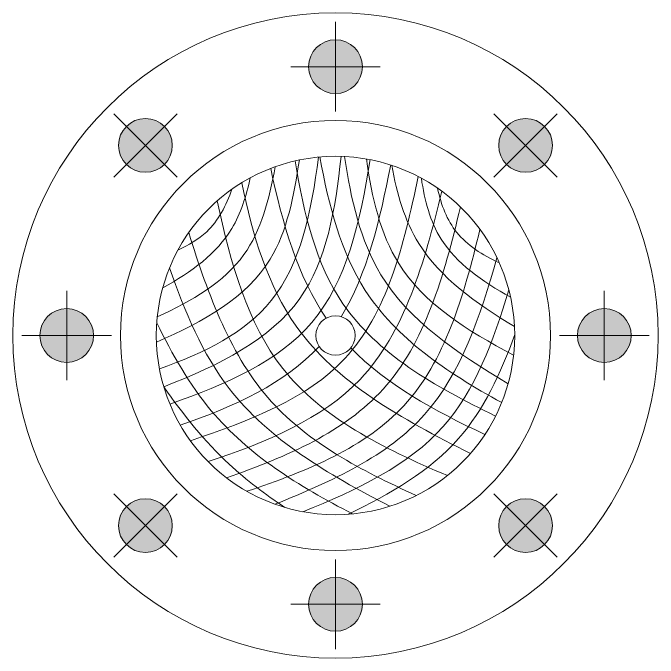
# Model space of a CAD drawing. Header units: millimetres. Extents: x 1680 to 166026, y 35966 to 91121.
# Drawn here: x 128213.5 to 128611.6, y 50587.6 to 50985.6 of the extents above; entities that cross this region are included whole.
import ezdxf

# ---------------------------------------------------------------- set-up
doc = ezdxf.new("R2010")
doc.units = ezdxf.units.MM

# ---------------------------------------------------------------- blocks, each defined once
blk = doc.blocks.new('sdf')
at = {"lineweight": 13}
h = blk.add_hatch(color=152, dxfattribs=at)
h.set_gradient(color1=(39, 118, 187), one_color=1, tint=1, name='SPHERICAL')
edge = h.paths.add_edge_path()
edge.add_arc((174603.78, -96219.97), 30, 0, 360)
h = blk.add_hatch(color=152, dxfattribs=at)
h.set_gradient(color1=(39, 118, 187), one_color=1, tint=1, name='SPHERICAL')
edge = h.paths.add_edge_path()
edge.add_arc((174391.64, -96307.84), 30, 0, 360)
h = blk.add_hatch(color=152, dxfattribs=at)
h.set_gradient(color1=(39, 118, 187), one_color=1, tint=1, name='SPHERICAL')
edge = h.paths.add_edge_path()
edge.add_arc((174815.91, -96307.84), 30, 0, 360)
h = blk.add_hatch(color=152, dxfattribs=at)
h.set_gradient(color1=(39, 118, 187), one_color=1, tint=1, name='SPHERICAL')
edge = h.paths.add_edge_path()
edge.add_arc((174303.78, -96519.97), 30, 0, 360)
h = blk.add_hatch(color=152, dxfattribs=at)
h.set_gradient(color1=(39, 118, 187), one_color=1, tint=1, name='SPHERICAL')
edge = h.paths.add_edge_path()
edge.add_arc((174903.78, -96519.97), 30, 0, 360)
h = blk.add_hatch(color=152, dxfattribs=at)
h.set_gradient(color1=(39, 118, 187), one_color=1, tint=1, name='SPHERICAL')
edge = h.paths.add_edge_path()
edge.add_arc((174391.64, -96732.11), 30, 0, 360)
h = blk.add_hatch(color=152, dxfattribs=at)
h.set_gradient(color1=(39, 118, 187), one_color=1, tint=1, name='SPHERICAL')
edge = h.paths.add_edge_path()
edge.add_arc((174815.91, -96732.11), 30, 0, 360)
h = blk.add_hatch(color=152, dxfattribs=at)
h.set_gradient(color1=(39, 118, 187), one_color=1, tint=1, name='SPHERICAL')
edge = h.paths.add_edge_path()
edge.add_arc((174603.78, -96819.97), 30, 0, 360)
at = {"color": 35, "lineweight": 13}
for p, q in [((174603.78, -96269.97), (174603.78, -96169.97)), ((174553.78, -96219.97), (174653.78, -96219.97)), ((174427, -96343.2), (174356.29, -96272.49)), ((174356.29, -96343.2), (174427, -96272.49)), ((174780.55, -96343.2), (174851.26, -96272.49)), ((174780.55, -96272.49), (174851.26, -96343.2)), ((174303.78, -96569.97), (174303.78, -96469.97)), ((174903.78, -96469.97), (174903.78, -96569.97)), ((174353.78, -96519.97), (174253.78, -96519.97)), ((174853.78, -96519.97), (174953.78, -96519.97)), ((174427, -96696.75), (174356.29, -96767.46)), ((174427, -96767.46), (174356.29, -96696.75)), ((174780.55, -96696.75), (174851.26, -96767.46)), ((174851.26, -96696.75), (174780.55, -96767.46)), ((174603.78, -96769.97), (174603.78, -96869.97)), ((174653.78, -96819.97), (174553.78, -96819.97))]:
    blk.add_line(p, q, dxfattribs=at)
for centre, radius in [((174603.78, -96519.97), 360), ((174603.78, -96219.97), 30), ((174391.64, -96307.84), 30), ((174815.91, -96307.84), 30), ((174603.78, -96519.97), 240), ((174603.78, -96519.97), 200), ((174303.78, -96519.97), 30), ((174903.78, -96519.97), 30), ((174603.78, -96519.97), 21.94), ((174391.64, -96732.11), 30), ((174815.91, -96732.11), 30), ((174603.78, -96819.97), 30)]:
    blk.add_circle(centre, radius, dxfattribs=at)
for points, knots in [([(174584.9, -96320.87), (174576.74, -96382.08), (174554.66, -96491.68), (174457.78, -96539.21), (174407.28, -96557.23)], [87.127034, 87.127034, 87.127034, 87.127034, 515.000626, 892.13188, 892.13188, 892.13188, 892.13188]), ([(174609.97, -96320.07), (174603.8, -96379.82), (174582.67, -96499.24), (174474.24, -96552.98), (174412.13, -96577.18)], [102.551917, 102.551917, 102.551917, 102.551917, 522.038618, 984.008555, 984.008555, 984.008555, 984.008555]), ([(174586.26, -96320.74), (174596.35, -96375.15), (174626.7, -96492.75), (174727.49, -96560.85), (174789.22, -96594.89)], [127.345959, 127.345959, 127.345959, 127.345959, 525.493215, 1026.715203, 1026.715203, 1026.715203, 1026.715203]), ([(174613.81, -96320.23), (174621.04, -96368.27), (174645.52, -96476.24), (174739.23, -96539.62), (174796.39, -96573.84)], [119.414003, 119.414003, 119.414003, 119.414003, 469.201014, 940.604306, 940.604306, 940.604306, 940.604306]), ([(174563.44, -96324.08), (174557.38, -96364.49), (174539.12, -96458.15), (174457.2, -96504.54), (174403.91, -96527.28)], [48.010129, 48.010129, 48.010129, 48.010129, 338.466915, 741.528119, 741.528119, 741.528119, 741.528119]), ([(174642.42, -96323.74), (174631.27, -96393.18), (174602.32, -96522.35), (174481.6, -96574.41), (174419, -96596.5)], [88.820743, 88.820743, 88.820743, 88.820743, 577.3948, 1040.539893, 1040.539893, 1040.539893, 1040.539893]), ([(174558.85, -96325.08), (174568.24, -96384.26), (174599.17, -96510.6), (174713.66, -96576.72), (174782.45, -96609.83)], [153.411273, 153.411273, 153.411273, 153.411273, 581.016723, 1117.340859, 1117.340859, 1117.340859, 1117.340859]), ([(174638.38, -96322.99), (174644.34, -96365.96), (174666.16, -96461.14), (174750.14, -96514.42), (174802.56, -96541.97)], [130.724066, 130.724066, 130.724066, 130.724066, 442.024302, 858.516294, 858.516294, 858.516294, 858.516294]), ([(174536.45, -96331.65), (174529.81, -96368.14), (174510.51, -96442.74), (174443.83, -96481.26), (174404.85, -96499.31)], [77.764309, 77.764309, 77.764309, 77.764309, 341.87018, 645.248427, 645.248427, 645.248427, 645.248427]), ([(174666.46, -96330.05), (174672.24, -96361.91), (174694.21, -96437.08), (174760.47, -96483.88), (174803.53, -96509.97)], [173.337579, 173.337579, 173.337579, 173.337579, 410.341477, 767.963956, 767.963956, 767.963956, 767.963956]), ([(174696.01, -96342.51), (174680.05, -96420.5), (174643.93, -96562.54), (174508.5, -96615.18), (174441.89, -96637.42)], [70.598669, 70.598669, 70.598669, 70.598669, 623.227853, 1115.095428, 1115.095428, 1115.095428, 1115.095428]), ([(174508.73, -96344), (174504.15, -96364.45), (174487.73, -96416.84), (174443.06, -96449.12), (174411.01, -96466.69)], [97.860049, 97.860049, 97.860049, 97.860049, 251.210816, 512.449816, 512.449816, 512.449816, 512.449816]), ([(174499.16, -96349.52), (174511.44, -96408.66), (174551.52, -96542.48), (174677.31, -96613.18), (174754.37, -96651.59)], [184.65679, 184.65679, 184.65679, 184.65679, 619.695362, 1226.845026, 1226.845026, 1226.845026, 1226.845026]), ([(174699.57, -96344.41), (174703.18, -96369.47), (174718.23, -96425.38), (174767.37, -96459.46), (174799.16, -96477.27)], [151.654042, 151.654042, 151.654042, 151.654042, 336.688466, 594.832141, 594.832141, 594.832141, 594.832141]), ([(174488.27, -96356.7), (174481.66, -96375.14), (174467.16, -96403.14), (174439.95, -96419.2), (174427.87, -96424.81)], [114.185018, 114.185018, 114.185018, 114.185018, 257.007362, 355.345519, 355.345519, 355.345519, 355.345519]), ([(174717.69, -96355.59), (174721.63, -96374.43), (174735.16, -96409.3), (174767.43, -96430.08), (174786.61, -96438.9)], [215.658185, 215.658185, 215.658185, 215.658185, 361.083397, 516.097072, 516.097072, 516.097072, 516.097072]), ([(174722.45, -96358.99), (174702.93, -96439.25), (174661.77, -96582.89), (174527.41, -96638.83), (174461.55, -96660.58)], [64.287805, 64.287805, 64.287805, 64.287805, 640.726998, 1130.029142, 1130.029142, 1130.029142, 1130.029142]), ([(174471.85, -96369.65), (174486.84, -96439.64), (174525.79, -96579.94), (174656.07, -96645.61), (174728.58, -96676.26)], [106.598131, 106.598131, 106.598131, 106.598131, 613.840881, 1168.455601, 1168.455601, 1168.455601, 1168.455601]), ([(174743.15, -96376.54), (174724.85, -96453.93), (174683.74, -96596.63), (174550.49, -96655.07), (174482.09, -96678.7)], [80.064181, 80.064181, 80.064181, 80.064181, 637.286148, 1147.355774, 1147.355774, 1147.355774, 1147.355774]), ([(174440.02, -96405.15), (174462.01, -96475.96), (174510.25, -96606.24), (174632.3, -96670.63), (174693.96, -96698.48)], [99.424039, 99.424039, 99.424039, 99.424039, 629.127892, 1114.675273, 1114.675273, 1114.675273, 1114.675273]), ([(174764.93, -96401.53), (174746.93, -96476.64), (174705.89, -96616.26), (174573.12, -96671.08), (174504.88, -96693.81)], [81.36813, 81.36813, 81.36813, 81.36813, 621.978078, 1127.618403, 1127.618403, 1127.618403, 1127.618403]), ([(174784, -96433.27), (174765.13, -96498.8), (174722.62, -96626.63), (174600.48, -96682.58), (174536.23, -96708.22)], [62.616871, 62.616871, 62.616871, 62.616871, 546.880384, 1037.521743, 1037.521743, 1037.521743, 1037.521743]), ([(174418.53, -96444.59), (174435.59, -96493.67), (174484.54, -96609.74), (174595.02, -96674.72), (174664.41, -96710.56)], [139.017702, 139.017702, 139.017702, 139.017702, 517.929626, 1077.804413, 1077.804413, 1077.804413, 1077.804413]), ([(174797.22, -96469.18), (174779.99, -96526.43), (174738.14, -96640.3), (174627.78, -96692.27), (174567.47, -96716.65)], [94.252796, 94.252796, 94.252796, 94.252796, 520.834846, 982.917438, 982.917438, 982.917438, 982.917438]), ([(174404.28, -96505.78), (174421.71, -96541.21), (174473.42, -96632.24), (174562.39, -96688.14), (174622.85, -96719.06)], [151.435332, 151.435332, 151.435332, 151.435332, 442.925444, 937.081426, 937.081426, 937.081426, 937.081426]), ([(174803.77, -96518.98), (174788.25, -96562.35), (174748.17, -96648.54), (174665.11, -96696.76), (174617.81, -96719.48)], [178.434473, 178.434473, 178.434473, 178.434473, 513.738055, 892.563705, 892.563705, 892.563705, 892.563705]), ([(174412.13, -96577.18), (174434, -96608.66), (174474.28, -96658.75), (174525.26, -96697.29), (174547.41, -96711.87)], [283.894038, 283.894038, 283.894038, 283.894038, 569.95675, 769.811574, 769.811574, 769.811574, 769.811574])]:
    blk.add_open_spline(points, degree=3, knots=knots, dxfattribs=at)
for points in [[(174531.51, -96333.49), (174544.62, -96395.11), (174561.36, -96453.89), (174593.4, -96500.65)], [(174665.38, -96329.7), (174653.25, -96391.68), (174638.99, -96451.78), (174610.2, -96499)], [(174585.47, -96532.07), (174547.42, -96573.41), (174491.53, -96598.95), (174430.6, -96620.03)], [(174620.76, -96533.86), (174660.21, -96574.25), (174713.53, -96603.77), (174770.54, -96630.38)]]:
    blk.add_open_spline(points, degree=3, dxfattribs=at)

msp = doc.modelspace()

# ---------------------------------------------------------------- block references
at = {"color": 1, "lineweight": 50, "xscale": 0.5528250000000002, "yscale": 0.5528250000000002, "zscale": 0.5528250000000002}
msp.add_blockref('sdf', (31887.21, 104145.27), dxfattribs=at)

doc.saveas('drawing.dxf')
